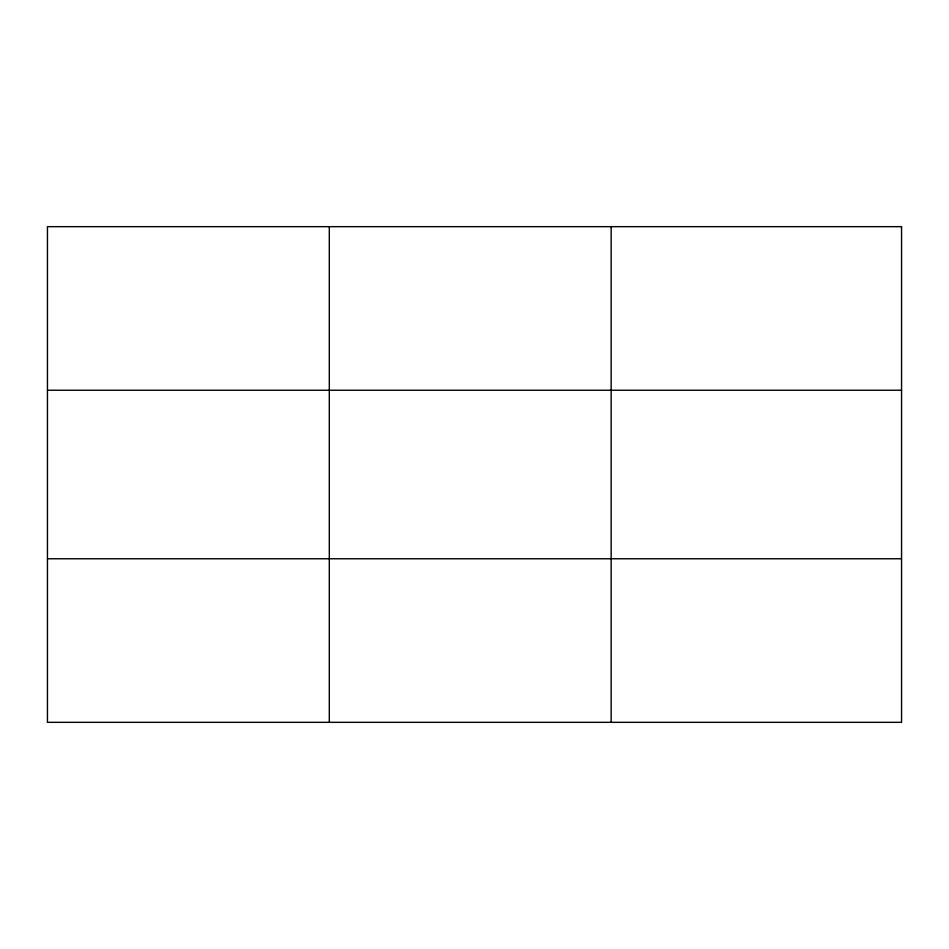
<?xml version="1.0" encoding="UTF-8"?>
<svg xmlns="http://www.w3.org/2000/svg" width="949" height="949" viewBox="0 0 949 949"><rect width="100%" height="100%" fill="white"/><g stroke="black" fill="none" stroke-linecap="round" stroke-linejoin="round"><path stroke-width="1.42" d="M329.303 722.331L329.303 226.669M611.156 722.331L611.156 226.669M47.45 390.241L901.55 390.241M47.45 558.759L901.55 558.759M901.55 226.669L901.55 722.331L47.45 722.331L47.45 226.669L901.55 226.669"/></g></svg>
